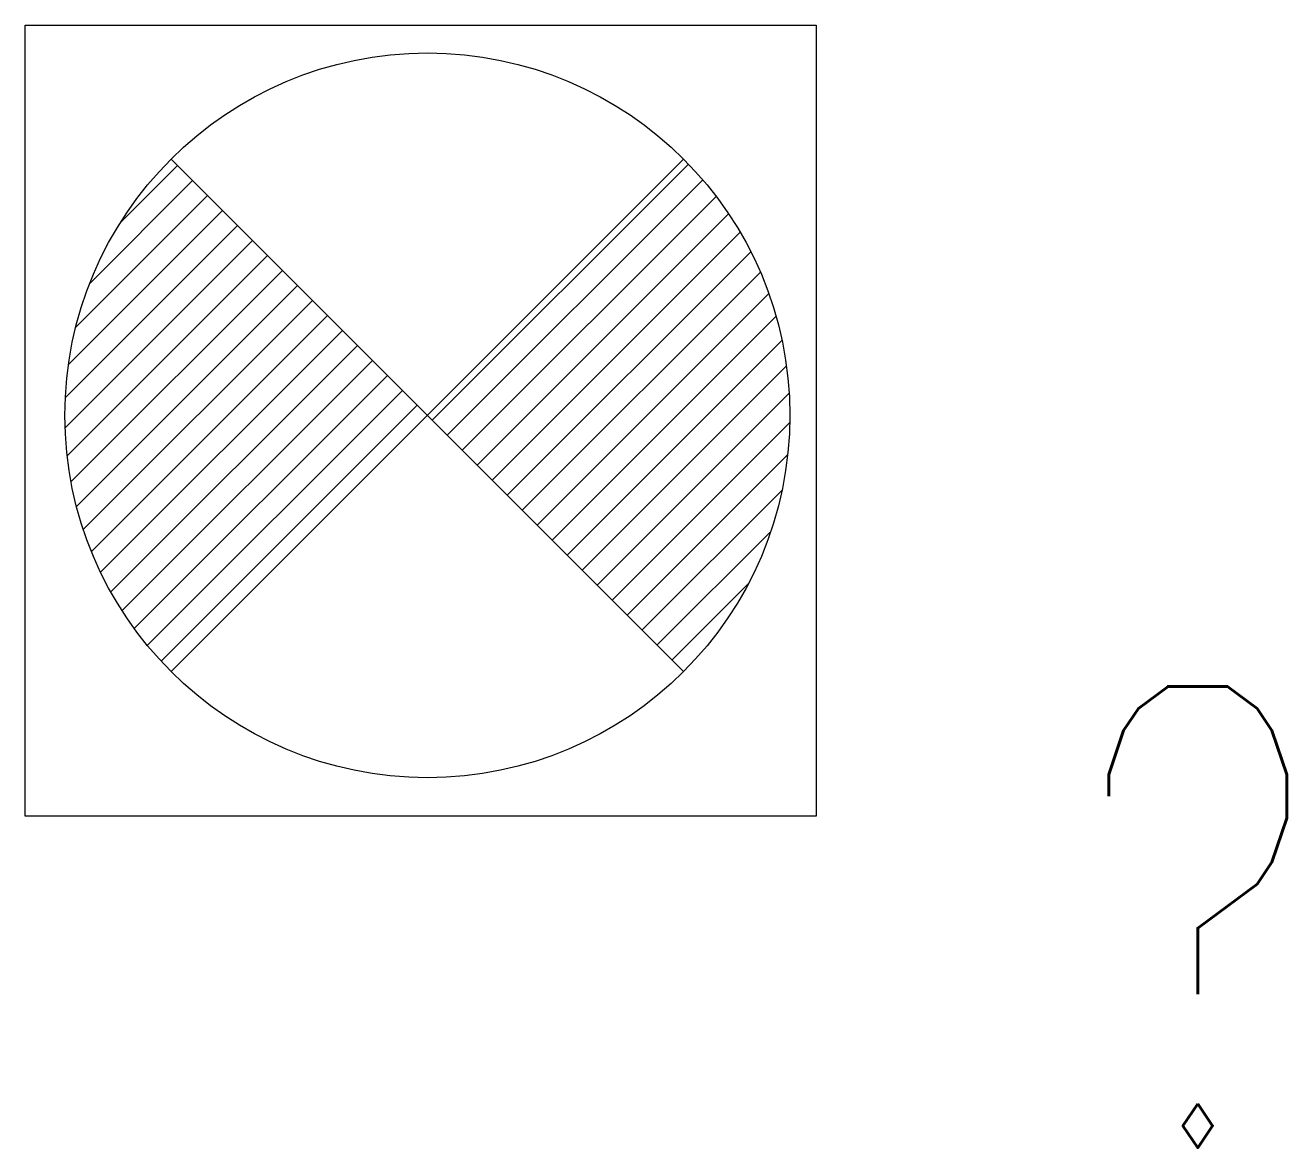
# Model space of a CAD drawing. Extents: x -0.083 to 0.174, y -0.148 to 0.08.
import ezdxf
from ezdxf.enums import TextEntityAlignment as Align

# ---------------------------------------------------------------- set-up
doc = ezdxf.new("R2010")
doc.units = 0
doc.header["$LTSCALE"] = 48
doc.header["$MEASUREMENT"] = 0
doc.layers.get('0').update_dxf_attribs({"linetype": 'CONTINUOUS'})
doc.layers.add('E-BLKA', color=4, linetype='CONTINUOUS')
doc.styles.add('BRA-ATT', font='romans.shx', dxfattribs={"width": 0.75})

# ---------------------------------------------------------------- blocks, each defined once
blk = doc.blocks.new('*X0')
at = {"color": 0}
for p, q in [((1589.85609, 1800.11539), (1589.86671, 1800.12601)), ((1589.91366, 1800.07906), (1589.9609, 1800.1263)), ((1589.85051, 1800.10429), (1589.86947, 1800.12325)), ((1589.91643, 1800.0763), (1589.96353, 1800.1234)), ((1589.84792, 1800.09618), (1589.87223, 1800.12049)), ((1589.91919, 1800.07353), (1589.966, 1800.12034)), ((1589.84658, 1800.08932), (1589.87499, 1800.11773)), ((1589.92195, 1800.07077), (1589.96829, 1800.11712)), ((1589.84601, 1800.08322), (1589.87776, 1800.11497)), ((1589.92471, 1800.06801), (1589.97042, 1800.11372)), ((1589.84597, 1800.07765), (1589.88052, 1800.1122)), ((1589.84635, 1800.07251), (1589.88328, 1800.10944)), ((1589.92748, 1800.06525), (1589.97237, 1800.11014)), ((1589.84706, 1800.0677), (1589.88604, 1800.10668)), ((1589.93024, 1800.06249), (1589.97413, 1800.10638)), ((1589.84807, 1800.06318), (1589.88881, 1800.10392)), ((1589.933, 1800.05972), (1589.97569, 1800.10241)), ((1589.84933, 1800.05892), (1589.89157, 1800.10116)), ((1589.85082, 1800.05488), (1589.89433, 1800.09839)), ((1589.93576, 1800.05696), (1589.97703, 1800.09823)), ((1589.85251, 1800.05105), (1589.89709, 1800.09563)), ((1589.8544, 1800.04741), (1589.89985, 1800.09287)), ((1589.93852, 1800.0542), (1589.97812, 1800.0938)), ((1589.85647, 1800.04396), (1589.90262, 1800.09011)), ((1589.85871, 1800.04067), (1589.90538, 1800.08734)), ((1589.94129, 1800.05144), (1589.97894, 1800.08909)), ((1589.86112, 1800.03756), (1589.90814, 1800.08458)), ((1589.94405, 1800.04867), (1589.97944, 1800.08407)), ((1589.86369, 1800.03461), (1589.9109, 1800.08182)), ((1589.94681, 1800.04591), (1589.97955, 1800.07866)), ((1589.94957, 1800.04315), (1589.97918, 1800.07275)), ((1589.95233, 1800.04039), (1589.97813, 1800.06618)), ((1589.9551, 1800.03763), (1589.97605, 1800.05858)), ((1589.95786, 1800.03486), (1589.97191, 1800.04892))]:
    blk.add_line(p, q, dxfattribs=at)

msp = doc.modelspace()

# ---------------------------------------------------------------- linework, layer by layer
for p, q in [((-0.0827, 0.08029), (0.07801, 0.08029)), ((-0.0827, -0.08042), (-0.0827, 0.08029)), ((0.07801, 0.08029), (0.07801, -0.08042)), ((-0.05308, 0.05308), (0.05106, -0.05106)), ((-0.05308, -0.05106), (0.05106, 0.05308)), ((0.05106, 0.05308), (-0.05308, -0.05106)), ((0.05106, -0.05106), (-0.05308, 0.05308)), ((0.07801, -0.08042), (-0.0827, -0.08042))]:
    msp.add_line(p, q)
msp.add_circle((-0.00101, 0.00101), 0.07364)

# ---------------------------------------------------------------- block references
at = {"xscale": 1.102126718188245, "yscale": 1.102126718188245, "zscale": 1.102126718188245}
msp.add_blockref('*X0', (-1752.28633, -1983.91522), dxfattribs=at)

# ---------------------------------------------------------------- texts
at = {"layer": 'E-BLKA', "style": 'BRA-ATT', "width": 0.75}
msp.add_attdef('?', text='', height=0.09375, dxfattribs=at).set_placement((0.15551, -0.10097), align=Align.MIDDLE)

doc.saveas('drawing.dxf')
